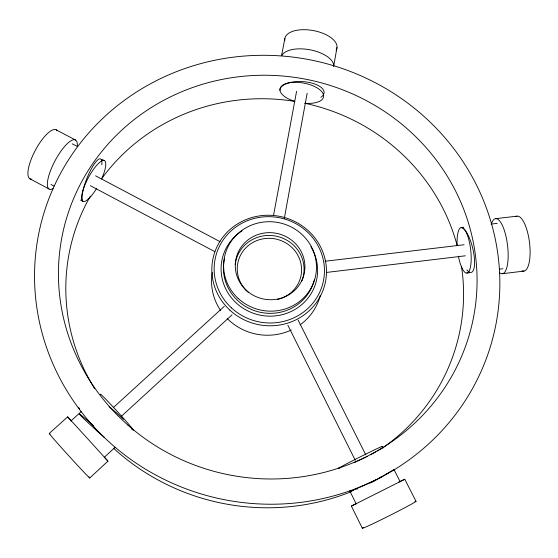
<?xml version="1.0" encoding="UTF-8"?>
<svg xmlns="http://www.w3.org/2000/svg" width="558" height="558" viewBox="0 0 558 558"><rect width="100%" height="100%" fill="white"/><g stroke="black" fill="none" stroke-linecap="round" stroke-linejoin="round"><path stroke-width="0.84" d="M336.99 47.5L333.67 66.367A26.617 12.471 10.4 0 0 310.848 49.969A26.617 12.471 10.4 0 0 281.755 55.674M284.336 218.29L307.13 93.319M273.539 215.388L296.577 91.331M281.553 55.674L284.838 38.614M393.969 469.571L377.515 479.12L350.089 491.598L350.808 491.452M104.255 457.358L115.053 447.342M89.775 477.976L107.959 461.124L88.98 440.164L67.644 416.854L49.23 433.475M121.351 416.324L232.016 314.81M113.351 407.556L224.253 306.363M70.943 420.941L81.21 411.616M362.344 528.293L351.407 506.106L355.495 503.916M415.989 501.286L404.78 479.245L351.407 506.106M382 448.255L382.509 447.948M381.295 448.681L379.321 449.853M386.359 474.007L387.126 473.547M378.708 450.208L377.361 450.99M381.149 477.055L379.231 478.15M375.855 451.847L370.477 454.763M366.348 456.883L367.408 456.353M370.177 482.9L375.932 480.006M375.66 480.18L370.275 482.9M365.274 457.42L357.566 461.117M398.551 482.217L404.78 479.245M356.471 461.619L354.323 462.596M356.757 489.24L357.545 488.913M352.837 490.768L353.388 490.566M351.875 491.103L351.115 491.361M502.542 273.699L523.997 271.083M325.035 261.263L464.068 244.753M326.346 272.457L465.344 255.801M466.844 273.064L469.424 272.75M499.48 269.151L502.918 268.74M495.588 218.666L517.015 216.162M461.138 227.524L463.712 227.225M491.173 224.065L497.185 223.374M72.324 143.852L77.639 146.628M101.912 159.33L104.186 160.523M56.267 129.888L75.518 140.03M95.544 175.805L220.096 241.684M51.036 184.489L54.07 186.086M80.561 200.085L82.828 201.285M90.347 185.674L214.837 251.665M29.825 178.755L49.062 189.002M107.959 461.124L104.653 457.567M94.665 428.181L97.706 431.501M71.236 420.878L67.651 416.875M382.286 446.386L383.067 447.928M393.976 469.494L400.212 481.826M298.105 320.076L365.804 454.882M287.844 325.188L355.272 460.301M349.699 490.761L356.199 503.937M457.135 245.248A22.955 6.563 83.1 0 1 465.679 231.249A22.955 6.563 83.1 0 1 470.031 268.768A22.955 6.563 83.1 0 1 458.404 256.164M340.185 467.681A24.433 0.488 -26.6 0 1 358.675 457.665A24.433 0.488 -26.6 0 1 381.777 446.742M133.041 430.002A24.482 0.739 47.5 0 1 131.939 429.011M100.768 394.785A24.482 0.739 47.5 0 1 113.832 407.731A24.482 0.739 47.5 0 1 133.243 429.793M96.611 188.437A23.018 6.243 -62.1 0 1 81.656 196.304A23.018 6.243 -62.1 0 1 99.171 162.776A23.018 6.243 -62.1 0 1 101.842 178.421M294.68 101.333A22.153 9.939 10.4 0 1 285.04 83.93A22.153 9.939 10.4 0 1 320.927 90.759A22.153 9.939 10.4 0 1 304.78 103.258A199.192 192.245 12.2 0 1 457.162 245.506M515.766 216.609A27.684 9.144 83 0 1 529.577 243.183A27.684 9.144 83 0 1 522.002 270.825M491.535 223.57A27.74 8.6 83 0 1 507.069 241.928A27.74 8.6 83 0 1 499.375 272.548M414.901 501.558A30.034 0.9 -26.7 0 1 389.414 515.662A30.034 0.9 -26.7 0 1 363.286 527.533M89.022 476.902A30.104 0.6 47.7 0 1 69.443 456.542A30.104 0.6 47.7 0 1 50.018 434.089M31.701 179.216A27.788 8.795 -61.9 0 1 35.112 150.695A27.788 8.795 -61.9 0 1 57.223 130.746M53.122 188.681A27.837 8.237 -61.9 0 1 56.253 158.556A27.837 8.237 -61.9 0 1 77.311 146.043M381.24 476.93A221.4 213.756 12.2 0 1 378.98 478.248M350.787 491.87A221.4 213.756 12.2 0 1 113.623 448.325M79.564 408.847A221.4 213.756 12.2 0 1 78.629 407.452M461.487 266.25A199.192 192.245 12.2 0 1 382.934 447.781M94.686 388.793A199.192 192.245 12.2 0 1 90.382 196.102M101.43 179.006A199.192 192.245 12.2 0 1 294.784 101.396M461.389 227.769A22.92 6.996 76.7 0 1 474.105 255.717A22.92 6.996 76.7 0 1 466.893 269.96M279.956 90.34A22.104 9.709 3.5 0 1 307.835 82.207A22.104 9.709 3.5 0 1 320.906 97.266M82.737 200.957A22.969 5.427 -68.2 0 1 90.849 169.73A22.969 5.427 -68.2 0 1 101.8 164.847M104.234 437.339A24.587 0.725 42 0 1 79.878 414.789A24.587 0.725 42 0 1 93.563 425.873M109.089 406.566A24.447 1.304 41.4 0 1 123.534 419.323M133.704 429.716A24.447 1.304 41.4 0 1 131.486 428.697M284.831 40.462A26.463 12.855 10.4 0 1 313.443 30.599A26.463 12.855 10.4 0 1 336.118 50.122M320.208 295.684A55.256 53.254 12.2 0 1 300.071 324.861M291.29 330.001A55.256 53.254 12.2 0 1 227.204 318.541M220.703 310.66A55.256 53.254 12.2 0 1 212.256 272.471M248.624 292.636A32.224 30.948 12.2 0 1 249.579 244.592A32.224 30.948 12.2 0 1 298.23 255.989A32.224 30.948 12.2 0 1 277.605 299.43M235.225 264.422A34.603 33.222 12.2 0 1 277.57 236.487A34.603 33.222 12.2 0 1 301.92 280.855M310.959 246.769A48.344 46.426 12.2 0 1 294.75 309.599A48.344 46.426 12.2 0 1 228.919 294.394A48.344 46.426 12.2 0 1 242.067 230.845M314.293 279.97A46.133 44.298 12.2 0 1 259.058 312.02A46.133 44.298 12.2 0 1 224.581 258.417M97.259 430.399A233.063 224.065 12.2 0 0 489.785 348.562A233.063 224.065 12.2 0 0 214.516 60.32A233.063 224.065 12.2 0 0 97.259 430.399M127.908 425.084A209.675 201.501 12.2 0 0 472.556 322.05A209.675 201.501 12.2 0 0 202.798 84.202A209.675 201.501 12.2 0 0 127.908 425.084M229.896 310.164A57.432 55.172 12.2 0 0 324.972 284.057A57.432 55.172 12.2 0 0 252.614 217.341A57.432 55.172 12.2 0 0 229.896 310.164M246.092 290.097A34.889 33.48 12.2 0 0 303.95 274.613A34.889 33.48 12.2 0 0 260.237 233.865A34.889 33.48 12.2 0 0 246.092 290.097M231.514 307.939A55.249 53.066 12.2 0 0 322.991 282.885A55.249 53.066 12.2 0 0 253.423 218.673A55.249 53.066 12.2 0 0 231.514 307.939M238.147 298.411A46.523 44.64 12.2 0 0 315.221 277.521A46.523 44.64 12.2 0 0 256.764 223.36A46.523 44.64 12.2 0 0 238.147 298.411"/></g></svg>
